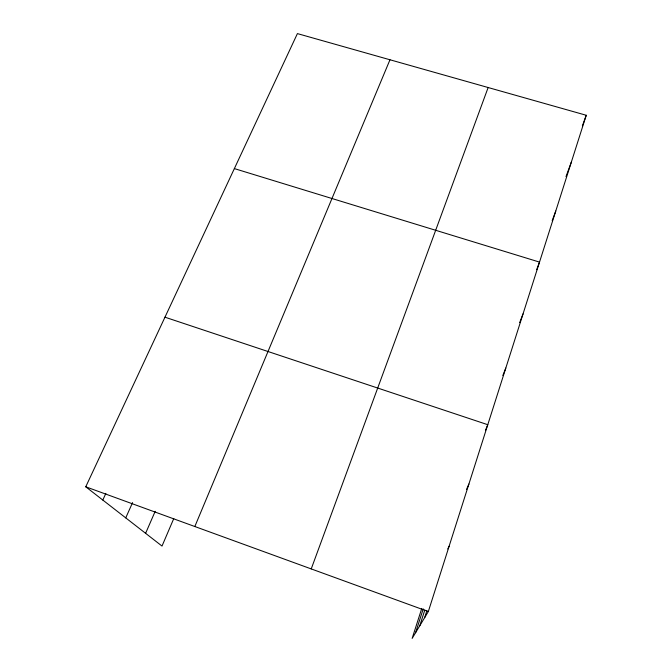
<?xml version="1.0" encoding="UTF-8"?>
<svg xmlns="http://www.w3.org/2000/svg" width="672" height="672" viewBox="0 0 672 672"><rect width="100%" height="100%" fill="white"/><g stroke="black" fill="none" stroke-linecap="round" stroke-linejoin="round"><path stroke-width="1.01" d="M421.764 608.462L412.146 638.4L428.324 611.562L586.244 115.265L297.41 33.6L85.756 486.797L162.011 546.067L173.771 518.574M419.782 625.733L424.83 609.958M424.67 617.627L426.88 610.697M415.59 632.688L423.234 608.849M582.389 125.849L586.244 115.265M311.228 568.915L488.141 87.52M566 176.593L571.334 162.12M552.191 220.634L555.778 211.025M536.642 269.69L539.524 262.105L234.36 168.596M519.666 322.61L523.034 313.908M502.832 375.522L505.806 368.063M485.478 430.265L487.78 424.712L164.968 317.192M194.83 526.52L389.978 59.766M145.606 533.308L155.182 511.333M466.528 489.434L468.905 484.042M125.748 517.877L132.569 502.589M102.808 500.044L105.848 493.408M447.779 548.965L449.106 546.252M85.756 486.797L428.324 611.562"/></g></svg>
